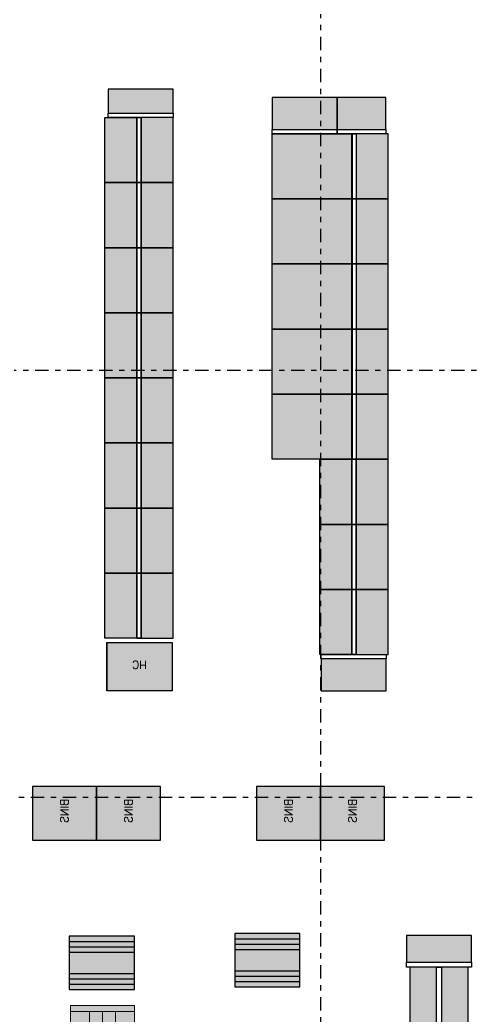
# Model space of a CAD drawing. Header units: millimetres. Extents: x 340 to 1003762, y 22 to 362022.
# Drawn here: x 398.52 to 406.99, y 62.25 to 80.92 of the extents above; entities that cross this region are included whole.
import ezdxf
from ezdxf.xclip import XClip

# ---------------------------------------------------------------- set-up
doc = ezdxf.new("R2010")
doc.units = ezdxf.units.MM
doc.header["$XCLIPFRAME"] = 0
doc.linetypes.add('LSBB_P_002 - PLANTA 1° NIVEL SALA DE VENTAS$0$DASHDOT2', pattern=[0.5, 0.25, -0.125, 0, -0.125])
for name, color, linetype in [('LSBB_P_002 - PLANTA 1° NIVEL SALA DE VENTAS$0$A-GONDOLAS', 1, 'Continuous'), ('LSBB_P_002 - PLANTA 1° NIVEL SALA DE VENTAS$0$A-LAYOUT', 7, 'Continuous'), ('LSBB_P_002 - PLANTA 1° NIVEL SALA DE VENTAS$0$A-SALA-MUEB-ESPC', 1, 'Continuous'), ('LSBB_P_002 - PLANTA 1° NIVEL SALA DE VENTAS$0$EJES', 8, 'LSBB_P_002 - PLANTA 1° NIVEL SALA DE VENTAS$0$DASHDOT2'), ('LSBB_P_002 - PLANTA 1° NIVEL SALA DE VENTAS$0$LAYOUT$0$A-GONDOLAS DELGADO', 8, 'Continuous'), ('LSBB_P_002 - PLANTA 1° NIVEL SALA DE VENTAS$0$LAYOUT$0$A-SALA-HATCH-CAMPAÑA', 252, 'Continuous'), ('LSBB_P_002 - PLANTA 1° NIVEL SALA DE VENTAS$0$LAYOUT$0$A-SALA-HATCH-HOGAR', 31, 'Continuous'), ('LSBB_P_002 - PLANTA 1° NIVEL SALA DE VENTAS$0$LAYOUT$0$A-SALA-HATCH-PERFUMERIA', 210, 'Continuous'), ('XREF', 7, 'Continuous')]:
    doc.layers.add(name, color=color, linetype=linetype)
doc.layers.add('LSBB_P_002 - PLANTA 1° NIVEL SALA DE VENTAS$0$A-SALA-HATCH-VESTUARIO', color=7, linetype='Continuous', true_color=0x7a005c)
doc.styles.add('LSBB_P_002 - PLANTA 1° NIVEL SALA DE VENTAS$0$LAYOUT$0$ARQ', font='SIMPLEX.shx')

# ---------------------------------------------------------------- blocks, each defined once
blk = doc.blocks.new('LSBB_P_002 - PLANTA 1° NIVEL SALA DE VENTAS$0$REF-LAYOUT N+0.00 E 03$0$REF-LAYOUT N+0.00 E 02$0$G. 122 X 50')
at = {"ltscale": 3}
h = blk.add_hatch(color=0, dxfattribs=at)
h.dxf.hatch_style = 1
h.paths.add_polyline_path([(6120.508, -1161.183), (6120.008, -1161.183), (6120.008, -1162.403), (6120.508, -1162.403)])
at = {"layer": 'LSBB_P_002 - PLANTA 1° NIVEL SALA DE VENTAS$0$A-GONDOLAS'}
for points in [[(6119.918, -1161.183), (6119.918, -1162.403), (6120.008, -1162.403), (6120.008, -1161.183)], [(6120.508, -1161.183), (6120.508, -1162.403), (6120.008, -1162.403), (6120.008, -1161.183)]]:
    blk.add_lwpolyline(points, close=True, dxfattribs=at)
blk = doc.blocks.new('LSBB_P_002 - PLANTA 1° NIVEL SALA DE VENTAS$0$REF-LAYOUT N+0.00 E 03$0$REF-LAYOUT N+0.00 E 02$0$MUEBLE ESPECIAL VEST 1')
h = blk.add_hatch(color=256)
h.dxf.hatch_style = 1
h.paths.add_polyline_path([(0.999, 0), (0, 0), (0, 1.221), (0.999, 1.221)])
at = {"layer": 'LSBB_P_002 - PLANTA 1° NIVEL SALA DE VENTAS$0$A-SALA-MUEB-ESPC'}
for p, q in [((0, 1.221), (0.1, 1.221)), ((0.1, 1.221), (0.1, 0.001)), ((0.1, 1.221), (0.2, 1.221)), ((0.2, 1.221), (0.2, 0.001)), ((0.2, 1.221), (0.3, 1.221)), ((0.3, 1.221), (0.3, 0.001)), ((0.699, 1.221), (0.699, 0.001)), ((0.699, 1.221), (0.799, 1.221)), ((0.799, 1.221), (0.799, 0.001)), ((0.799, 1.221), (0.899, 1.221)), ((0.899, 1.221), (0.899, 0.001)), ((0.899, 1.221), (0.999, 1.221))]:
    blk.add_line(p, q, dxfattribs=at)
blk.add_lwpolyline([(0, 1.221), (0.999, 1.221), (0.999, 0), (0, 0)], close=True, dxfattribs=at)
blk = doc.blocks.new('LSBB_P_002 - PLANTA 1° NIVEL SALA DE VENTAS$0$LAYOUT$0$G. 160 X 122')
h = blk.add_hatch(color=256)
h.dxf.hatch_style = 1
h.paths.add_polyline_path([(6412.026, -1871.985), (6412.026, -1873.205), (6413.526, -1873.205), (6413.526, -1871.985)])
at = {"layer": 'LSBB_P_002 - PLANTA 1° NIVEL SALA DE VENTAS$0$A-SALA-MUEB-ESPC', "elevation": 0}
blk.add_lwpolyline([(6412.026, -1871.985), (6412.026, -1873.205), (6413.526, -1873.205), (6413.526, -1871.985)], close=True, dxfattribs=at)
blk = doc.blocks.new('LSBB_P_002 - PLANTA 1° NIVEL SALA DE VENTAS$0$LAYOUT$0$G. 122 X 60')
h = blk.add_hatch(color=256)
h.dxf.hatch_style = 1
h.paths.add_polyline_path([(-0.005, 0), (0.595, 0), (0.595, 1.22), (-0.005, 1.22)])
at = {"layer": 'LSBB_P_002 - PLANTA 1° NIVEL SALA DE VENTAS$0$A-GONDOLAS'}
for points in [[(-0.005, 0), (-0.085, 0), (-0.085, 1.22), (-0.005, 1.22)], [(-0.005, 0), (0.595, 0), (0.595, 1.22), (-0.005, 1.22)]]:
    blk.add_lwpolyline(points, close=True, dxfattribs=at)
blk = doc.blocks.new('LSBB_P_002 - PLANTA 1° NIVEL SALA DE VENTAS$0$LAYOUT$0$A$C51CB6419')
h = blk.add_hatch(color=256)
h.dxf.hatch_style = 1
h.paths.add_polyline_path([(0, 0.08), (0, 0.68), (0.91, 0.68), (0.91, 0.08)])
at = {"layer": 'LSBB_P_002 - PLANTA 1° NIVEL SALA DE VENTAS$0$A-GONDOLAS'}
for points in [[(0, 0.08), (0, 0.68), (0.91, 0.68), (0.91, 0.08)], [(0, 0.08), (0, 0), (0.91, 0), (0.91, 0.08)]]:
    blk.add_lwpolyline(points, close=True, dxfattribs=at)
blk = doc.blocks.new('LSBB_P_002 - PLANTA 1° NIVEL SALA DE VENTAS$0$LAYOUT$0$HC')
h = blk.add_hatch(color=256)
h.dxf.hatch_style = 1
h.paths.add_polyline_path([(6422.808, -1888.825), (6422.808, -1887.915), (6421.588, -1887.915), (6421.588, -1888.825)])
h.paths.add_polyline_path([(6422.032, -1888.518), (6422.371, -1888.518), (6422.371, -1888.293), (6422.032, -1888.293)], flags=24)
at = {"layer": 'LSBB_P_002 - PLANTA 1° NIVEL SALA DE VENTAS$0$A-SALA-MUEB-ESPC', "ltscale": 3, "elevation": 0}
blk.add_lwpolyline([(6422.808, -1888.825), (6421.588, -1888.825), (6421.588, -1887.915), (6422.808, -1887.915)], close=True, dxfattribs=at)
at = {"layer": 'LSBB_P_002 - PLANTA 1° NIVEL SALA DE VENTAS$0$A-SALA-MUEB-ESPC', "insert": (6422.202, -1888.405), "char_height": 0.15, "attachment_point": 5, "style": 'LSBB_P_002 - PLANTA 1° NIVEL SALA DE VENTAS$0$LAYOUT$0$ARQ'}
blk.add_mtext_dynamic_manual_height_columns('HC', width=0.81053, gutter_width=1, heights=[0.229], dxfattribs=at)
blk = doc.blocks.new('LSBB_P_002 - PLANTA 1° NIVEL SALA DE VENTAS$0$LAYOUT$0$G. 122 X 45')
at = {"ltscale": 3}
blk.add_hatch(color=256, dxfattribs=at).paths.add_polyline_path([(6154.804, -1143.284), (6154.804, -1144.504), (6154.354, -1144.504), (6154.354, -1143.284)])
at = {"layer": 'LSBB_P_002 - PLANTA 1° NIVEL SALA DE VENTAS$0$A-GONDOLAS', "ltscale": 3}
blk.add_lwpolyline([(6154.274, -1143.284), (6154.274, -1144.504), (6154.354, -1144.504), (6154.354, -1143.284)], close=True, dxfattribs=at)
blk.add_lwpolyline([(6154.804, -1143.284), (6154.804, -1144.504), (6154.354, -1144.504), (6154.354, -1143.284), (6154.804, -1143.284)], dxfattribs=at)
blk = doc.blocks.new('LSBB_P_002 - PLANTA 1° NIVEL SALA DE VENTAS$0$LAYOUT$0$BINS')
h = blk.add_hatch(color=256)
h.dxf.hatch_style = 1
h.paths.add_polyline_path([(6149.929, -1161.864), (6149.929, -1163.064), (6148.929, -1163.064), (6148.929, -1161.864)])
at = {"layer": 'LSBB_P_002 - PLANTA 1° NIVEL SALA DE VENTAS$0$A-SALA-MUEB-ESPC'}
blk.add_lwpolyline([(6149.929, -1161.864), (6149.929, -1163.064), (6148.929, -1163.064), (6148.929, -1161.864)], close=True, dxfattribs=at)
at = {"layer": 'LSBB_P_002 - PLANTA 1° NIVEL SALA DE VENTAS$0$A-SALA-MUEB-ESPC', "style": 'LSBB_P_002 - PLANTA 1° NIVEL SALA DE VENTAS$0$LAYOUT$0$ARQ'}
blk.add_text('BINS', height=0.15, rotation=180, dxfattribs=at).set_placement((6149.704, -1162.39))
blk = doc.blocks.new('LSBB_P_002 - PLANTA 1° NIVEL SALA DE VENTAS$0$REF-LAYOUT N+0.00 E 03$0$REF-LAYOUT N+0.00 E 02$0$MUEBLE ESPECIAL VESTU')
h = blk.add_hatch(color=256)
h.dxf.hatch_style = 1
h.paths.add_polyline_path([(1.2, 0), (0, 0), (0, 1.2), (1.2, 1.2)])
at = {"layer": 'LSBB_P_002 - PLANTA 1° NIVEL SALA DE VENTAS$0$A-SALA-MUEB-ESPC', "lineweight": 20}
for p, q in [((0, 1.2), (1.2, 1.2)), ((0, 0), (0, 1.2)), ((0.112, 1.2), (0.112, 0)), ((1.085, 1.2), (1.085, 0)), ((1.2, 1.2), (1.2, 0)), ((1.083, 0.842), (0.112, 0.842)), ((0.115, 0.842), (1.085, 0.842)), ((1.083, 0.6), (0.112, 0.6)), ((0.112, 0.355), (1.083, 0.355)), ((0, 0), (1.2, 0))]:
    blk.add_line(p, q, dxfattribs=at)
blk = doc.blocks.new('LSBB_P_002 - PLANTA 1° NIVEL SALA DE VENTAS$0$SVLY')
at = {"layer": 'LSBB_P_002 - PLANTA 1° NIVEL SALA DE VENTAS$0$LAYOUT$0$A-GONDOLAS DELGADO', "ltscale": 3}
blk.add_lwpolyline([(1016.679, 294.438), (1015.459, 294.438), (1015.459, 293.988), (1016.679, 293.988), (1016.679, 294.438)], dxfattribs=at)
at = {"layer": 'LSBB_P_002 - PLANTA 1° NIVEL SALA DE VENTAS$0$LAYOUT$0$A-GONDOLAS DELGADO', "elevation": 0}
for points in [[(1019.753, 293.683), (1019.753, 294.283), (1018.533, 294.283), (1018.533, 293.683)], [(1020.663, 293.683), (1020.663, 294.283), (1019.753, 294.283), (1019.753, 293.683)], [(1019.753, 293.683), (1019.753, 293.603), (1018.533, 293.603), (1018.533, 293.683)], [(1020.663, 293.683), (1020.663, 293.603), (1019.753, 293.603), (1019.753, 293.683)], [(1020.033, 293.603), (1020.033, 292.383), (1018.533, 292.383), (1018.533, 293.603)], [(1020.108, 292.383), (1020.028, 292.383), (1020.028, 293.603), (1020.108, 293.603)], [(1020.108, 292.383), (1020.708, 292.383), (1020.708, 293.603), (1020.108, 293.603)], [(1020.033, 292.383), (1020.033, 291.163), (1018.533, 291.163), (1018.533, 292.383)], [(1020.108, 291.163), (1020.028, 291.163), (1020.028, 292.383), (1020.108, 292.383)], [(1020.108, 291.163), (1020.708, 291.163), (1020.708, 292.383), (1020.108, 292.383)], [(1020.033, 291.163), (1020.033, 289.943), (1018.533, 289.943), (1018.533, 291.163)], [(1020.108, 289.943), (1020.028, 289.943), (1020.028, 291.163), (1020.108, 291.163)], [(1020.108, 289.943), (1020.708, 289.943), (1020.708, 291.163), (1020.108, 291.163)], [(1020.033, 289.943), (1020.033, 288.723), (1018.533, 288.723), (1018.533, 289.943)], [(1020.108, 288.723), (1020.028, 288.723), (1020.028, 289.943), (1020.108, 289.943)], [(1020.108, 288.723), (1020.708, 288.723), (1020.708, 289.943), (1020.108, 289.943)], [(1020.033, 288.723), (1020.033, 287.503), (1018.533, 287.503), (1018.533, 288.723)], [(1020.108, 287.503), (1020.028, 287.503), (1020.028, 288.723), (1020.108, 288.723)], [(1020.108, 287.503), (1020.708, 287.503), (1020.708, 288.723), (1020.108, 288.723)], [(1020.028, 286.283), (1019.428, 286.283), (1019.428, 287.503), (1020.028, 287.503)], [(1020.028, 286.283), (1020.108, 286.283), (1020.108, 287.503), (1020.028, 287.503)], [(1020.108, 286.283), (1020.028, 286.283), (1020.028, 287.503), (1020.108, 287.503)], [(1020.108, 286.283), (1020.708, 286.283), (1020.708, 287.503), (1020.108, 287.503)], [(1020.028, 285.063), (1019.428, 285.063), (1019.428, 286.283), (1020.028, 286.283)], [(1020.028, 285.063), (1020.108, 285.063), (1020.108, 286.283), (1020.028, 286.283)], [(1020.108, 285.063), (1020.028, 285.063), (1020.028, 286.283), (1020.108, 286.283)], [(1020.108, 285.063), (1020.708, 285.063), (1020.708, 286.283), (1020.108, 286.283)], [(1020.028, 283.843), (1019.428, 283.843), (1019.428, 285.063), (1020.028, 285.063)], [(1020.028, 283.843), (1020.108, 283.843), (1020.108, 285.063), (1020.028, 285.063)], [(1020.108, 283.843), (1020.028, 283.843), (1020.028, 285.063), (1020.108, 285.063)], [(1020.108, 283.843), (1020.708, 283.843), (1020.708, 285.063), (1020.108, 285.063)], [(1019.453, 283.763), (1019.453, 283.843), (1020.673, 283.843), (1020.673, 283.763)], [(1019.453, 283.763), (1019.453, 283.163), (1020.673, 283.163), (1020.673, 283.763)]]:
    blk.add_lwpolyline(points, close=True, dxfattribs=at)
at = {"layer": 'LSBB_P_002 - PLANTA 1° NIVEL SALA DE VENTAS$0$LAYOUT$0$A-GONDOLAS DELGADO'}
for points in [[(1015.999, 292.688), (1015.399, 292.688), (1015.399, 293.908), (1015.999, 293.908)], [(1015.999, 292.688), (1016.079, 292.688), (1016.079, 293.908), (1015.999, 293.908)], [(1016.079, 292.688), (1015.999, 292.688), (1015.999, 293.908), (1016.079, 293.908)], [(1016.079, 292.688), (1016.679, 292.688), (1016.679, 293.908), (1016.079, 293.908)], [(1015.999, 291.468), (1015.399, 291.468), (1015.399, 292.688), (1015.999, 292.688)], [(1015.999, 291.468), (1016.079, 291.468), (1016.079, 292.688), (1015.999, 292.688)], [(1016.079, 291.468), (1015.999, 291.468), (1015.999, 292.688), (1016.079, 292.688)], [(1016.079, 291.468), (1016.679, 291.468), (1016.679, 292.688), (1016.079, 292.688)], [(1015.999, 290.248), (1015.399, 290.248), (1015.399, 291.468), (1015.999, 291.468)], [(1015.999, 290.248), (1016.079, 290.248), (1016.079, 291.468), (1015.999, 291.468)], [(1016.079, 290.248), (1015.999, 290.248), (1015.999, 291.468), (1016.079, 291.468)], [(1016.079, 290.248), (1016.679, 290.248), (1016.679, 291.468), (1016.079, 291.468)], [(1015.999, 289.028), (1015.399, 289.028), (1015.399, 290.248), (1015.999, 290.248)], [(1015.999, 289.028), (1016.079, 289.028), (1016.079, 290.248), (1015.999, 290.248)], [(1016.079, 289.028), (1015.999, 289.028), (1015.999, 290.248), (1016.079, 290.248)], [(1016.079, 289.028), (1016.679, 289.028), (1016.679, 290.248), (1016.079, 290.248)], [(1015.999, 287.808), (1015.399, 287.808), (1015.399, 289.028), (1015.999, 289.028)], [(1015.999, 287.808), (1016.079, 287.808), (1016.079, 289.028), (1015.999, 289.028)], [(1016.079, 287.808), (1015.999, 287.808), (1015.999, 289.028), (1016.079, 289.028)], [(1016.079, 287.808), (1016.679, 287.808), (1016.679, 289.028), (1016.079, 289.028)], [(1015.999, 286.588), (1015.399, 286.588), (1015.399, 287.808), (1015.999, 287.808)], [(1015.999, 286.588), (1016.079, 286.588), (1016.079, 287.808), (1015.999, 287.808)], [(1016.079, 286.588), (1015.999, 286.588), (1015.999, 287.808), (1016.079, 287.808)], [(1016.079, 286.588), (1016.679, 286.588), (1016.679, 287.808), (1016.079, 287.808)], [(1015.999, 285.368), (1015.399, 285.368), (1015.399, 286.588), (1015.999, 286.588)], [(1015.999, 285.368), (1016.079, 285.368), (1016.079, 286.588), (1015.999, 286.588)], [(1016.079, 285.368), (1015.999, 285.368), (1015.999, 286.588), (1016.079, 286.588)], [(1016.079, 285.368), (1016.679, 285.368), (1016.679, 286.588), (1016.079, 286.588)], [(1015.999, 284.148), (1015.399, 284.148), (1015.399, 285.368), (1015.999, 285.368)], [(1015.999, 284.148), (1016.079, 284.148), (1016.079, 285.368), (1015.999, 285.368)], [(1016.079, 284.148), (1015.999, 284.148), (1015.999, 285.368), (1016.079, 285.368)], [(1016.079, 284.148), (1016.679, 284.148), (1016.679, 285.368), (1016.079, 285.368)], [(1015.239, 281.367), (1014.039, 281.367), (1014.039, 280.367), (1015.239, 280.367)], [(1016.439, 281.367), (1015.239, 281.367), (1015.239, 280.367), (1016.439, 280.367)], [(1019.439, 281.367), (1018.239, 281.367), (1018.239, 280.367), (1019.439, 280.367)], [(1020.639, 281.367), (1019.439, 281.367), (1019.439, 280.367), (1020.639, 280.367)]]:
    blk.add_lwpolyline(points, close=True, dxfattribs=at)
at = {"layer": 'LSBB_P_002 - PLANTA 1° NIVEL SALA DE VENTAS$0$LAYOUT$0$A-GONDOLAS DELGADO', "ltscale": 3}
blk.add_lwpolyline([(1016.679, 293.908), (1015.459, 293.908), (1015.459, 293.988), (1016.679, 293.988)], close=True, dxfattribs=at)
at = {"layer": 'LSBB_P_002 - PLANTA 1° NIVEL SALA DE VENTAS$0$LAYOUT$0$A-GONDOLAS DELGADO', "ltscale": 3, "elevation": 0}
blk.add_lwpolyline([(1015.437, 284.07), (1016.657, 284.07), (1016.657, 283.16), (1015.437, 283.16)], close=True, dxfattribs=at)
at = {"layer": 'LSBB_P_002 - PLANTA 1° NIVEL SALA DE VENTAS$0$A-SALA-HATCH-VESTUARIO', "ltscale": 0.5, "xscale": -1, "rotation": 90}
for name, p in [('LSBB_P_002 - PLANTA 1° NIVEL SALA DE VENTAS$0$REF-LAYOUT N+0.00 E 03$0$REF-LAYOUT N+0.00 E 02$0$MUEBLE ESPECIAL VEST 1', (1015.952, 278.565)), ('LSBB_P_002 - PLANTA 1° NIVEL SALA DE VENTAS$0$REF-LAYOUT N+0.00 E 03$0$REF-LAYOUT N+0.00 E 02$0$MUEBLE ESPECIAL VEST 1', (1019.052, 278.615)), ('LSBB_P_002 - PLANTA 1° NIVEL SALA DE VENTAS$0$REF-LAYOUT N+0.00 E 03$0$REF-LAYOUT N+0.00 E 02$0$MUEBLE ESPECIAL VESTU', (1015.952, 277.267))]:
    blk.add_blockref(name, p, dxfattribs=at)
at = {"layer": 'LSBB_P_002 - PLANTA 1° NIVEL SALA DE VENTAS$0$A-SALA-HATCH-VESTUARIO', "xscale": -1}
for p, rotation in [((2183.453, -5841.932), 270), ((-5098.303, -884.416), 180)]:
    blk.add_blockref('LSBB_P_002 - PLANTA 1° NIVEL SALA DE VENTAS$0$REF-LAYOUT N+0.00 E 03$0$REF-LAYOUT N+0.00 E 02$0$G. 122 X 50', p, dxfattribs=dict(at, rotation=rotation))
blk.add_blockref('LSBB_P_002 - PLANTA 1° NIVEL SALA DE VENTAS$0$REF-LAYOUT N+0.00 E 03$0$REF-LAYOUT N+0.00 E 02$0$G. 122 X 50', (7141.624, 1439.169), dxfattribs=at)
at = {"layer": 'LSBB_P_002 - PLANTA 1° NIVEL SALA DE VENTAS$0$LAYOUT$0$A-SALA-HATCH-CAMPAÑA', "xscale": -1, "rotation": 270}
for p in [(2177.103, -5868.562), (2178.303, -5868.562), (2181.303, -5868.562), (2182.503, -5868.562)]:
    blk.add_blockref('LSBB_P_002 - PLANTA 1° NIVEL SALA DE VENTAS$0$LAYOUT$0$BINS', p, dxfattribs=at)
at = {"layer": 'LSBB_P_002 - PLANTA 1° NIVEL SALA DE VENTAS$0$LAYOUT$0$A-SALA-HATCH-HOGAR', "xscale": -1, "rotation": 270}
blk.add_blockref('LSBB_P_002 - PLANTA 1° NIVEL SALA DE VENTAS$0$LAYOUT$0$G. 122 X 45', (2159.963, -5860.365), dxfattribs=at)
at = {"layer": 'LSBB_P_002 - PLANTA 1° NIVEL SALA DE VENTAS$0$LAYOUT$0$A-SALA-HATCH-HOGAR'}
for name, p, rotation in [('LSBB_P_002 - PLANTA 1° NIVEL SALA DE VENTAS$0$LAYOUT$0$G. 122 X 60', (1019.753, 293.688, 0), 90), ('LSBB_P_002 - PLANTA 1° NIVEL SALA DE VENTAS$0$LAYOUT$0$HC', (7438.246, -1604.755, 0), 180)]:
    blk.add_blockref(name, p, dxfattribs=dict(at, rotation=rotation))
at = {"layer": 'LSBB_P_002 - PLANTA 1° NIVEL SALA DE VENTAS$0$LAYOUT$0$A-SALA-HATCH-HOGAR', "xscale": -1}
for name, p in [('LSBB_P_002 - PLANTA 1° NIVEL SALA DE VENTAS$0$LAYOUT$0$A$C51CB6419', (1020.663, 293.603, 0)), ('LSBB_P_002 - PLANTA 1° NIVEL SALA DE VENTAS$0$LAYOUT$0$G. 122 X 60', (1015.994, 292.688)), ('LSBB_P_002 - PLANTA 1° NIVEL SALA DE VENTAS$0$LAYOUT$0$G. 160 X 122', (7432.059, 2165.588, 0)), ('LSBB_P_002 - PLANTA 1° NIVEL SALA DE VENTAS$0$LAYOUT$0$G. 122 X 60', (1015.994, 291.468)), ('LSBB_P_002 - PLANTA 1° NIVEL SALA DE VENTAS$0$LAYOUT$0$G. 160 X 122', (7432.059, 2164.368, 0)), ('LSBB_P_002 - PLANTA 1° NIVEL SALA DE VENTAS$0$LAYOUT$0$G. 122 X 60', (1015.994, 290.248)), ('LSBB_P_002 - PLANTA 1° NIVEL SALA DE VENTAS$0$LAYOUT$0$G. 160 X 122', (7432.059, 2163.148, 0)), ('LSBB_P_002 - PLANTA 1° NIVEL SALA DE VENTAS$0$LAYOUT$0$G. 122 X 60', (1015.994, 289.028)), ('LSBB_P_002 - PLANTA 1° NIVEL SALA DE VENTAS$0$LAYOUT$0$G. 160 X 122', (7432.059, 2161.928, 0)), ('LSBB_P_002 - PLANTA 1° NIVEL SALA DE VENTAS$0$LAYOUT$0$G. 122 X 60', (1015.994, 287.808)), ('LSBB_P_002 - PLANTA 1° NIVEL SALA DE VENTAS$0$LAYOUT$0$G. 160 X 122', (7432.059, 2160.708, 0)), ('LSBB_P_002 - PLANTA 1° NIVEL SALA DE VENTAS$0$LAYOUT$0$G. 122 X 60', (1015.994, 286.588)), ('LSBB_P_002 - PLANTA 1° NIVEL SALA DE VENTAS$0$LAYOUT$0$G. 122 X 60', (1020.023, 286.283, 0)), ('LSBB_P_002 - PLANTA 1° NIVEL SALA DE VENTAS$0$LAYOUT$0$G. 122 X 60', (1015.994, 285.368)), ('LSBB_P_002 - PLANTA 1° NIVEL SALA DE VENTAS$0$LAYOUT$0$G. 122 X 60', (1020.023, 285.063, 0)), ('LSBB_P_002 - PLANTA 1° NIVEL SALA DE VENTAS$0$LAYOUT$0$G. 122 X 60', (1015.994, 284.148)), ('LSBB_P_002 - PLANTA 1° NIVEL SALA DE VENTAS$0$LAYOUT$0$G. 122 X 60', (1020.023, 283.843, 0))]:
    blk.add_blockref(name, p, dxfattribs=at)
at = {"layer": 'LSBB_P_002 - PLANTA 1° NIVEL SALA DE VENTAS$0$LAYOUT$0$A-SALA-HATCH-HOGAR'}
for p in [(1016.084, 292.688), (1016.084, 291.468), (1016.084, 290.248), (1016.084, 289.028), (1016.084, 287.808), (1016.084, 286.588), (1016.084, 285.368), (1016.084, 284.148)]:
    blk.add_blockref('LSBB_P_002 - PLANTA 1° NIVEL SALA DE VENTAS$0$LAYOUT$0$G. 122 X 60', p, dxfattribs=at)
at = {"layer": 'LSBB_P_002 - PLANTA 1° NIVEL SALA DE VENTAS$0$LAYOUT$0$A-SALA-HATCH-PERFUMERIA'}
for p in [(1020.113, 292.383, 0), (1020.113, 291.163, 0), (1020.113, 289.943, 0), (1020.113, 288.723, 0), (1020.113, 287.503, 0), (1020.113, 286.283, 0), (1020.113, 285.063, 0), (1020.113, 283.843, 0)]:
    blk.add_blockref('LSBB_P_002 - PLANTA 1° NIVEL SALA DE VENTAS$0$LAYOUT$0$G. 122 X 60', p, dxfattribs=at)
at = {"layer": 'LSBB_P_002 - PLANTA 1° NIVEL SALA DE VENTAS$0$LAYOUT$0$A-SALA-HATCH-PERFUMERIA', "rotation": 270}
blk.add_blockref('LSBB_P_002 - PLANTA 1° NIVEL SALA DE VENTAS$0$LAYOUT$0$G. 122 X 60', (1019.453, 283.758, 0), dxfattribs=at)
blk = doc.blocks.new('LSBB_P_002 - PLANTA 1° NIVEL SALA DE VENTAS', base_point=(223.57, 14.22))
at = {"layer": 'LSBB_P_002 - PLANTA 1° NIVEL SALA DE VENTAS$0$EJES'}
for p, q in [((819.439, 327.822), (819.439, 242.519)), ((879.738, 289.166), (769.057, 289.166)), ((877.859, 281.166), (769.057, 281.166))]:
    blk.add_line(p, q, dxfattribs=at)
at = {"layer": 'LSBB_P_002 - PLANTA 1° NIVEL SALA DE VENTAS$0$A-LAYOUT', "color": 1}
blk.add_blockref('LSBB_P_002 - PLANTA 1° NIVEL SALA DE VENTAS$0$SVLY', (-200, 0), dxfattribs=at)

msp = doc.modelspace()

# ---------------------------------------------------------------- block references
at = {"layer": 'XREF'}
ref = msp.add_blockref('LSBB_P_002 - PLANTA 1° NIVEL SALA DE VENTAS', (-191.719, -200.6), dxfattribs=at)
XClip(ref).set_block_clipping_path([(755.454857474, 236.6800249606), (887.3150098981, 333.6713636781)])

doc.saveas('drawing.dxf')
